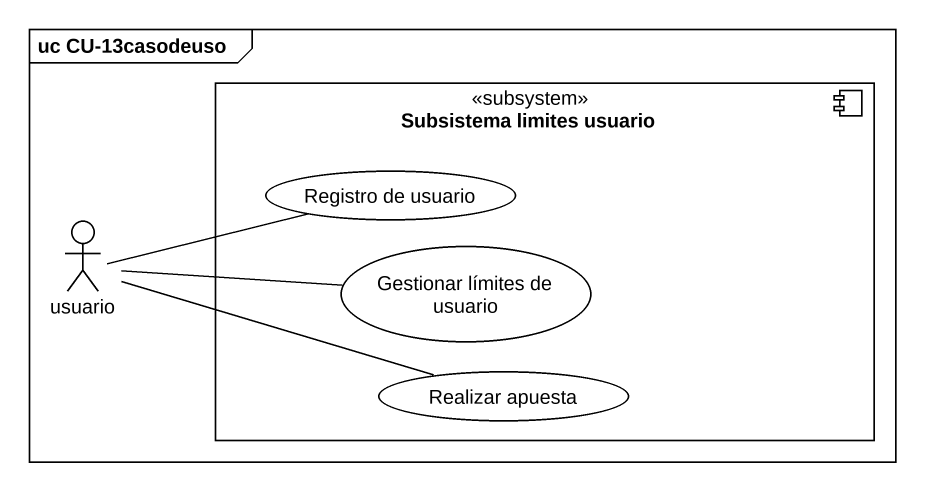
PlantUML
@startuml
mainframe uc CU-13casodeuso
component "Subsistema limites usuario" as Subsistema_limites_usuario <<subsystem>> {
  usecase "Registro de usuario" as Registro_de_usuario
  usecase "Gestionar límites de usuario" as Gestionar_límites_de_usuario
  usecase "Realizar apuesta" as Realizar_apuesta
}
actor usuario
usuario -right- Registro_de_usuario
usuario -right- Gestionar_límites_de_usuario
usuario -right- Realizar_apuesta
@enduml
